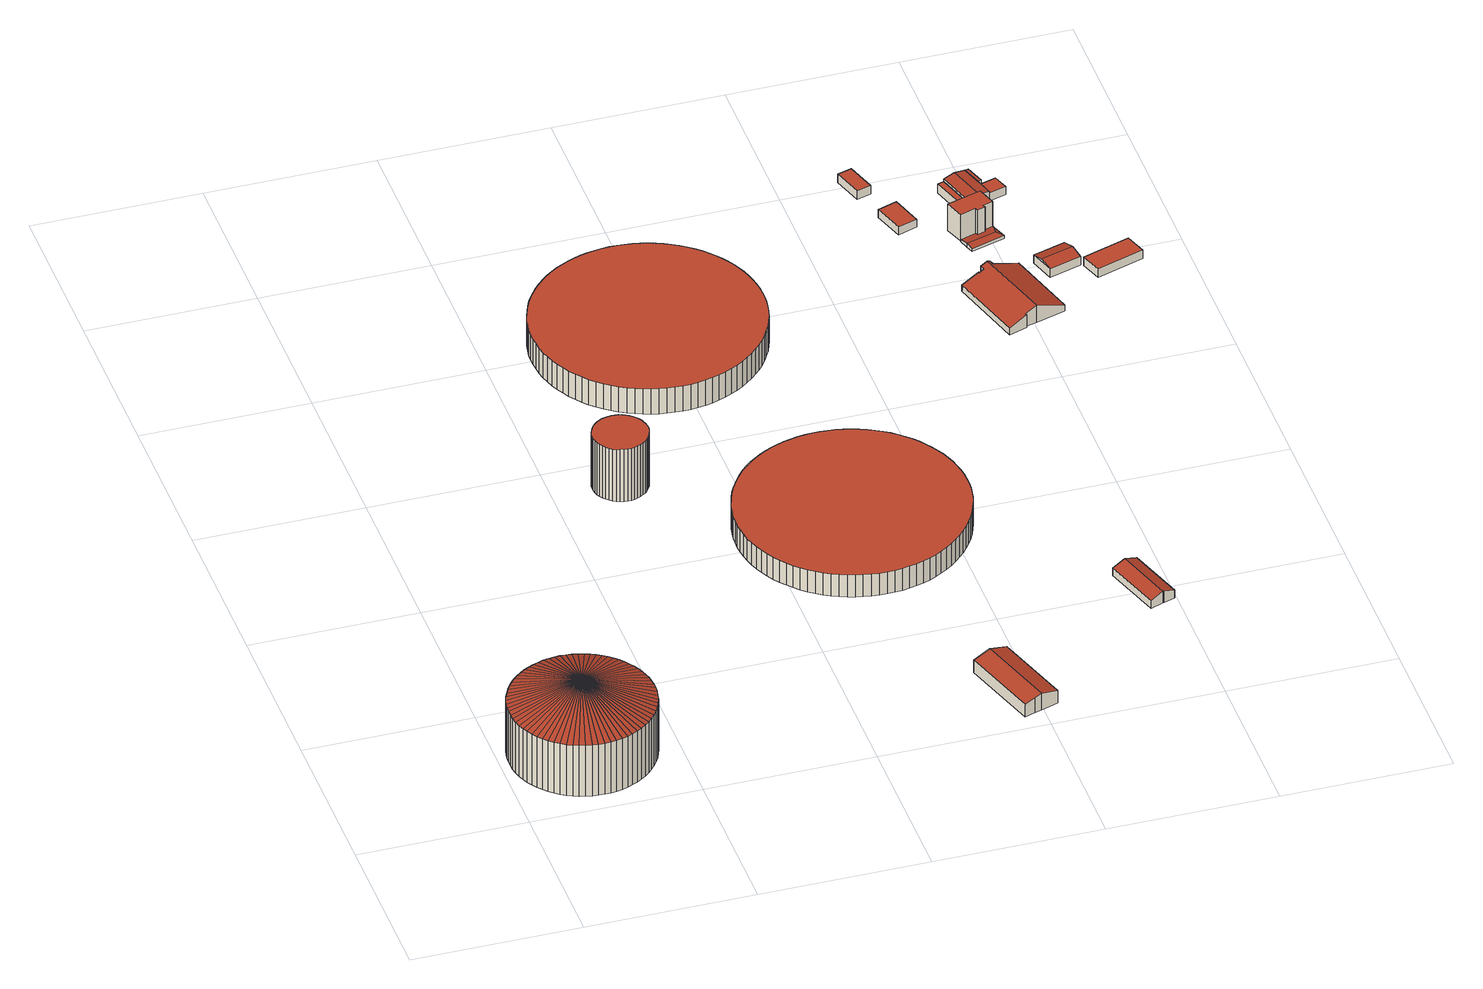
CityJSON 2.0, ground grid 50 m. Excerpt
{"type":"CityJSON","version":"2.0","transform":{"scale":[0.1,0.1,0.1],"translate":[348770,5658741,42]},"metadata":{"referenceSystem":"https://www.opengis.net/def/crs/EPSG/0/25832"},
"CityObjects":{
"building1":{"type":"Building","attributes":{"Geometrietyp2DReferenz":"3000","Gemeindeschluessel":"05315000","function":"31001_2142","roofType":"3500","measuredHeight":24.26},"address":[{"country":"Germany","locality":"Köln","thoroughfareNumber":"5","thoroughfareName":"Hackenbroicher Str."}],"geometry":[{"type":"Solid","lod":"2","boundaries":[[[[0,1,2,3]],[[4,5,1,0]],[[6,7,5,4]],[[8,9,7,6]],[[10,11,9,8]],[[12,13,11,10]],[[14,15,13,12]],[[16,17,15,14]],[[18,19,17,16]],[[20,21,19,18]],[[22,23,21,20]],[[24,25,23,22]],[[26,27,25,24]],[[28,29,27,26]],[[30,31,29,28]],[[32,33,31,30]],[[34,35,33,32]],[[36,37,35,34]],[[38,39,37,36]],[[40,41,39,38]],[[42,43,41,40]],[[44,45,43,42]],[[46,47,45,44]],[[48,49,47,46]],[[50,51,49,48]],[[52,53,51,50]],[[54,55,53,52]],[[56,57,55,54]],[[58,59,57,56]],[[60,61,59,58]],[[62,63,61,60]],[[64,65,63,62]],[[66,67,65,64]],[[68,69,67,66]],[[70,71,69,68]],[[72,73,71,70]],[[74,75,73,72]],[[76,77,75,74]],[[78,79,77,76]],[[80,81,79,78]],[[82,83,81,80]],[[84,85,83,82]],[[86,87,85,84]],[[88,89,87,86]],[[90,91,89,88]],[[92,93,91,90]],[[94,95,93,92]],[[96,97,95,94]],[[98,99,97,96]],[[100,101,99,98]],[[102,103,101,100]],[[104,105,103,102]],[[106,107,105,104]],[[108,109,107,106]],[[110,111,109,108]],[[112,113,111,110]],[[114,115,113,112]],[[116,117,115,114]],[[118,119,117,116]],[[120,121,119,118]],[[122,123,121,120]],[[124,125,123,122]],[[126,127,125,124]],[[128,129,127,126]],[[130,131,129,128]],[[132,133,131,130]],[[134,135,133,132]],[[136,137,135,134]],[[138,139,137,136]],[[140,141,139,138]],[[142,143,141,140]],[[144,145,143,142]],[[146,147,145,144]],[[148,149,147,146]],[[150,151,149,148]],[[3,2,151,150]],[[3,152,0]],[[0,152,4]],[[4,152,6]],[[6,152,8]],[[8,152,10]],[[10,152,12]],[[12,152,14]],[[14,152,16]],[[16,152,18]],[[18,152,20]],[[20,152,22]],[[22,152,24]],[[24,152,26]],[[26,152,28]],[[28,152,30]],[[30,152,32]],[[32,152,34]],[[34,152,36]],[[36,152,38]],[[38,152,40]],[[40,152,42]],[[42,152,44]],[[44,152,46]],[[46,152,48]],[[48,152,50]],[[50,152,52]],[[52,152,54]],[[54,152,56]],[[56,152,58]],[[58,152,60]],[[60,152,62]],[[62,152,64]],[[64,152,66]],[[66,152,68]],[[68,152,70]],[[70,152,72]],[[72,152,74]],[[74,152,76]],[[76,152,78]],[[78,152,80]],[[80,152,82]],[[82,152,84]],[[84,152,86]],[[86,152,88]],[[88,152,90]],[[90,152,92]],[[92,152,94]],[[94,152,96]],[[96,152,98]],[[98,152,100]],[[100,152,102]],[[102,152,104]],[[104,152,106]],[[106,152,108]],[[108,152,110]],[[110,152,112]],[[112,152,114]],[[114,152,116]],[[116,152,118]],[[118,152,120]],[[120,152,122]],[[122,152,124]],[[124,152,126]],[[126,152,128]],[[128,152,130]],[[130,152,132]],[[132,152,134]],[[134,152,136]],[[136,152,138]],[[138,152,140]],[[140,152,142]],[[142,152,144]],[[144,152,146]],[[146,152,148]],[[148,152,150]],[[150,152,3]],[[1,5,7,9,11,13,15,17,19,21,23,25,27,29,31,33,35,37,39,41,43,45,47,49,51,53,55,57,59,61,63,65,67,69,71,73,75,77,79,81,83,85,87,89,91,93,95,97,99,101,103,105,107,109,111,113,115,117,119,121,123,125,127,129,131,133,135,137,139,141,143,145,147,149,151,2]]]],"semantics":{"surfaces":[{"type":"WallSurface"},{"type":"RoofSurface"},{"type":"GroundSurface"}],"values":[[0,0,0,0,0,0,0,0,0,0,0,0,0,0,0,0,0,0,0,0,0,0,0,0,0,0,0,0,0,0,0,0,0,0,0,0,0,0,0,0,0,0,0,0,0,0,0,0,0,0,0,0,0,0,0,0,0,0,0,0,0,0,0,0,0,0,0,0,0,0,0,0,0,0,0,0,1,1,1,1,1,1,1,1,1,1,1,1,1,1,1,1,1,1,1,1,1,1,1,1,1,1,1,1,1,1,1,1,1,1,1,1,1,1,1,1,1,1,1,1,1,1,1,1,1,1,1,1,1,1,1,1,1,1,1,1,1,1,1,1,1,1,1,1,1,1,1,1,1,1,1,1,2]]}}]},
"building2":{"type":"Building","attributes":{"Geometrietyp2DReferenz":"3000","Gemeindeschluessel":"05315000","function":"31001_2142","roofType":"1000","measuredHeight":17.77},"address":[{"country":"Germany","locality":"Köln","thoroughfareNumber":"5","thoroughfareName":"Hackenbroicher Str."}],"geometry":[{"type":"Solid","lod":"2","boundaries":[[[[153,154,155,156]],[[157,158,154,153]],[[159,160,158,157]],[[161,162,160,159]],[[163,164,162,161]],[[165,166,164,163]],[[167,168,166,165]],[[169,170,168,167]],[[171,172,170,169]],[[173,174,172,171]],[[175,176,174,173]],[[177,178,176,175]],[[179,180,178,177]],[[181,182,180,179]],[[183,184,182,181]],[[185,186,184,183]],[[187,188,186,185]],[[189,190,188,187]],[[191,192,190,189]],[[193,194,192,191]],[[195,196,194,193]],[[197,198,196,195]],[[199,200,198,197]],[[201,202,200,199]],[[203,204,202,201]],[[205,206,204,203]],[[207,208,206,205]],[[209,210,208,207]],[[211,212,210,209]],[[213,214,212,211]],[[215,216,214,213]],[[217,218,216,215]],[[219,220,218,217]],[[221,222,220,219]],[[223,224,222,221]],[[225,226,224,223]],[[227,228,226,225]],[[229,230,228,227]],[[231,232,230,229]],[[233,234,232,231]],[[235,236,234,233]],[[237,238,236,235]],[[239,240,238,237]],[[241,242,240,239]],[[243,244,242,241]],[[245,246,244,243]],[[247,248,246,245]],[[249,250,248,247]],[[156,155,250,249]],[[247,245,243,241,239,237,235,233,231,229,227,225,223,221,219,217,215,213,211,209,207,205,203,201,199,197,195,193,191,189,187,185,183,181,179,177,175,173,171,169,167,165,163,161,159,157,153,156,249]],[[154,158,160,162,164,166,168,170,172,174,176,178,180,182,184,186,188,190,192,194,196,198,200,202,204,206,208,210,212,214,216,218,220,222,224,226,228,230,232,234,236,238,240,242,244,246,248,250,155]]]],"semantics":{"surfaces":[{"type":"WallSurface"},{"type":"RoofSurface"},{"type":"GroundSurface"}],"values":[[0,0,0,0,0,0,0,0,0,0,0,0,0,0,0,0,0,0,0,0,0,0,0,0,0,0,0,0,0,0,0,0,0,0,0,0,0,0,0,0,0,0,0,0,0,0,0,0,0,1,2]]}}]},
"building3":{"type":"Building","attributes":{"Geometrietyp2DReferenz":"3000","Gemeindeschluessel":"05315000","function":"31001_2000","roofType":"3100","measuredHeight":5.7,"storeysAboveGround":1},"address":[{"country":"Germany","locality":"Köln","thoroughfareNumber":"5","thoroughfareName":"Hackenbroicher Str."}],"geometry":[{"type":"Solid","lod":"2","boundaries":[[[[251,252,253,254]],[[255,256,252,251]],[[257,258,256,255]],[[259,260,258,257]],[[261,262,260,259]],[[263,264,262,261]],[[254,253,264,263]],[[251,254,263,261,255]],[[259,257,255,261]],[[252,256,258,260,262,264,253]]]],"semantics":{"surfaces":[{"type":"WallSurface"},{"type":"RoofSurface"},{"type":"GroundSurface"}],"values":[[0,0,0,0,0,0,0,1,1,2]]}}]},
"building4":{"type":"Building","attributes":{"Geometrietyp2DReferenz":"3000","Gemeindeschluessel":"05315000","function":"31001_2142","roofType":"1000","measuredHeight":8.6},"address":[{"country":"Germany","locality":"Köln","thoroughfareNumber":"5","thoroughfareName":"Hackenbroicher Str."}],"geometry":[{"type":"Solid","lod":"2","boundaries":[[[[265,266,267,268]],[[269,270,266,265]],[[271,272,270,269]],[[273,274,272,271]],[[275,276,274,273]],[[277,278,276,275]],[[279,280,278,277]],[[281,282,280,279]],[[283,284,282,281]],[[285,286,284,283]],[[287,288,286,285]],[[289,290,288,287]],[[291,292,290,289]],[[293,294,292,291]],[[295,296,294,293]],[[297,298,296,295]],[[299,300,298,297]],[[301,302,300,299]],[[303,304,302,301]],[[305,306,304,303]],[[307,308,306,305]],[[309,310,308,307]],[[311,312,310,309]],[[313,314,312,311]],[[315,316,314,313]],[[317,318,316,315]],[[319,320,318,317]],[[321,322,320,319]],[[323,324,322,321]],[[325,326,324,323]],[[327,328,326,325]],[[329,330,328,327]],[[331,332,330,329]],[[333,334,332,331]],[[335,336,334,333]],[[337,338,336,335]],[[339,340,338,337]],[[341,342,340,339]],[[343,344,342,341]],[[345,346,344,343]],[[347,348,346,345]],[[349,350,348,347]],[[351,352,350,349]],[[353,354,352,351]],[[355,356,354,353]],[[357,358,356,355]],[[359,360,358,357]],[[361,362,360,359]],[[363,364,362,361]],[[365,366,364,363]],[[367,368,366,365]],[[369,370,368,367]],[[371,372,370,369]],[[373,374,372,371]],[[375,376,374,373]],[[377,378,376,375]],[[379,380,378,377]],[[381,382,380,379]],[[383,384,382,381]],[[385,386,384,383]],[[387,388,386,385]],[[389,390,388,387]],[[391,392,390,389]],[[393,394,392,391]],[[395,396,394,393]],[[397,398,396,395]],[[399,400,398,397]],[[401,402,400,399]],[[403,404,402,401]],[[405,406,404,403]],[[407,408,406,405]],[[409,410,408,407]],[[411,412,410,409]],[[413,414,412,411]],[[415,416,414,413]],[[417,418,416,415]],[[419,420,418,417]],[[421,422,420,419]],[[423,424,422,421]],[[425,426,424,423]],[[427,428,426,425]],[[429,430,428,427]],[[431,432,430,429]],[[433,434,432,431]],[[435,436,434,433]],[[437,438,436,435]],[[439,440,438,437]],[[441,442,440,439]],[[443,444,442,441]],[[445,446,444,443]],[[447,448,446,445]],[[449,450,448,447]],[[451,452,450,449]],[[453,454,452,451]],[[268,267,454,453]],[[451,449,447,445,443,441,439,437,435,433,431,429,427,425,423,421,419,417,415,413,411,409,407,405,403,401,399,397,395,393,391,389,387,385,383,381,379,377,375,373,371,369,367,365,363,361,359,357,355,353,351,349,347,345,343,341,339,337,335,333,331,329,327,325,323,321,319,317,315,313,311,309,307,305,303,301,299,297,295,293,291,289,287,285,283,281,279,277,275,273,271,269,265,268,453]],[[266,270,272,274,276,278,280,282,284,286,288,290,292,294,296,298,300,302,304,306,308,310,312,314,316,318,320,322,324,326,328,330,332,334,336,338,340,342,344,346,348,350,352,354,356,358,360,362,364,366,368,370,372,374,376,378,380,382,384,386,388,390,392,394,396,398,400,402,404,406,408,410,412,414,416,418,420,422,424,426,428,430,432,434,436,438,440,442,444,446,448,450,452,454,267]]]],"semantics":{"surfaces":[{"type":"WallSurface"},{"type":"RoofSurface"},{"type":"GroundSurface"}],"values":[[0,0,0,0,0,0,0,0,0,0,0,0,0,0,0,0,0,0,0,0,0,0,0,0,0,0,0,0,0,0,0,0,0,0,0,0,0,0,0,0,0,0,0,0,0,0,0,0,0,0,0,0,0,0,0,0,0,0,0,0,0,0,0,0,0,0,0,0,0,0,0,0,0,0,0,0,0,0,0,0,0,0,0,0,0,0,0,0,0,0,0,0,0,0,0,1,2]]}}]},
"building5":{"type":"Building","attributes":{"Geometrietyp2DReferenz":"3000","Gemeindeschluessel":"05315000","function":"31001_2142","roofType":"1000","measuredHeight":7.49},"address":[{"country":"Germany","locality":"Köln","thoroughfareNumber":"5","thoroughfareName":"Hackenbroicher Str."}],"geometry":[{"type":"Solid","lod":"2","boundaries":[[[[455,456,457,458]],[[459,460,456,455]],[[461,462,460,459]],[[463,464,462,461]],[[465,466,464,463]],[[467,468,466,465]],[[469,470,468,467]],[[471,472,470,469]],[[473,474,472,471]],[[475,476,474,473]],[[477,478,476,475]],[[479,480,478,477]],[[481,482,480,479]],[[483,484,482,481]],[[485,486,484,483]],[[487,488,486,485]],[[489,490,488,487]],[[491,492,490,489]],[[493,494,492,491]],[[495,496,494,493]],[[497,498,496,495]],[[499,500,498,497]],[[501,502,500,499]],[[503,504,502,501]],[[505,506,504,503]],[[507,508,506,505]],[[509,510,508,507]],[[511,512,510,509]],[[513,514,512,511]],[[515,516,514,513]],[[517,518,516,515]],[[519,520,518,517]],[[521,522,520,519]],[[523,524,522,521]],[[525,526,524,523]],[[527,528,526,525]],[[529,530,528,527]],[[531,532,530,529]],[[533,534,532,531]],[[535,536,534,533]],[[537,538,536,535]],[[539,540,538,537]],[[541,542,540,539]],[[543,544,542,541]],[[545,546,544,543]],[[547,548,546,545]],[[549,550,548,547]],[[551,552,550,549]],[[553,554,552,551]],[[555,556,554,553]],[[557,558,556,555]],[[559,560,558,557]],[[561,562,560,559]],[[563,564,562,561]],[[565,566,564,563]],[[567,568,566,565]],[[569,570,568,567]],[[571,572,570,569]],[[573,574,572,571]],[[575,576,574,573]],[[577,578,576,575]],[[579,580,578,577]],[[581,582,580,579]],[[583,584,582,581]],[[585,586,584,583]],[[587,588,586,585]],[[589,590,588,587]],[[591,592,590,589]],[[593,594,592,591]],[[595,596,594,593]],[[597,598,596,595]],[[599,600,598,597]],[[601,602,600,599]],[[603,604,602,601]],[[605,606,604,603]],[[607,608,606,605]],[[609,610,608,607]],[[611,612,610,609]],[[613,614,612,611]],[[615,616,614,613]],[[617,618,616,615]],[[619,620,618,617]],[[621,622,620,619]],[[623,624,622,621]],[[625,626,624,623]],[[627,628,626,625]],[[629,630,628,627]],[[631,632,630,629]],[[633,634,632,631]],[[635,636,634,633]],[[637,638,636,635]],[[639,640,638,637]],[[641,642,640,639]],[[643,644,642,641]],[[458,457,644,643]],[[641,639,637,635,633,631,629,627,625,623,621,619,617,615,613,611,609,607,605,603,601,599,597,595,593,591,589,587,585,583,581,579,577,575,573,571,569,567,565,563,561,559,557,555,553,551,549,547,545,543,541,539,537,535,533,531,529,527,525,523,521,519,517,515,513,511,509,507,505,503,501,499,497,495,493,491,489,487,485,483,481,479,477,475,473,471,469,467,465,463,461,459,455,458,643]],[[456,460,462,464,466,468,470,472,474,476,478,480,482,484,486,488,490,492,494,496,498,500,502,504,506,508,510,512,514,516,518,520,522,524,526,528,530,532,534,536,538,540,542,544,546,548,550,552,554,556,558,560,562,564,566,568,570,572,574,576,578,580,582,584,586,588,590,592,594,596,598,600,602,604,606,608,610,612,614,616,618,620,622,624,626,628,630,632,634,636,638,640,642,644,457]]]],"semantics":{"surfaces":[{"type":"WallSurface"},{"type":"RoofSurface"},{"type":"GroundSurface"}],"values":[[0,0,0,0,0,0,0,0,0,0,0,0,0,0,0,0,0,0,0,0,0,0,0,0,0,0,0,0,0,0,0,0,0,0,0,0,0,0,0,0,0,0,0,0,0,0,0,0,0,0,0,0,0,0,0,0,0,0,0,0,0,0,0,0,0,0,0,0,0,0,0,0,0,0,0,0,0,0,0,0,0,0,0,0,0,0,0,0,0,0,0,0,0,0,0,1,2]]}}]},
"building6":{"type":"Building","attributes":{"Geometrietyp2DReferenz":"3000","Gemeindeschluessel":"05315000","function":"31001_2000","roofType":"3100","measuredHeight":4,"storeysAboveGround":1},"address":[{"country":"Germany","locality":"Köln","thoroughfareNumber":"5","thoroughfareName":"Hackenbroicher Str."}],"geometry":[{"type":"Solid","lod":"2","boundaries":[[[[645,646,647,648]],[[649,650,646,645]],[[651,652,650,649]],[[653,654,652,651]],[[655,656,654,653]],[[657,658,656,655]],[[648,647,658,657]],[[649,645,648,651]],[[657,655,653,651,648]],[[646,650,652,654,656,658,647]]]],"semantics":{"surfaces":[{"type":"WallSurface"},{"type":"RoofSurface"},{"type":"GroundSurface"}],"values":[[0,0,0,0,0,0,0,1,1,2]]}}]},
"building7":{"type":"Building","attributes":{"Geometrietyp2DReferenz":"3000","Gemeindeschluessel":"05315000","function":"31001_2111","roofType":"1000","measuredHeight":2.92},"address":[{"country":"Germany","locality":"Köln","thoroughfareNumber":"1k","thoroughfareName":"Parallelweg"}],"geometry":[{"type":"Solid","lod":"2","boundaries":[[[[659,660,661,662]],[[663,664,660,659]],[[665,666,664,663]],[[662,661,666,665]],[[663,659,662,665]],[[660,664,666,661]]]],"semantics":{"surfaces":[{"type":"WallSurface"},{"type":"RoofSurface"},{"type":"GroundSurface"}],"values":[[0,0,0,0,1,2]]}}]},
"building8":{"type":"Building","attributes":{"Geometrietyp2DReferenz":"3000","Gemeindeschluessel":"05315000","function":"31001_2020","roofType":"1000","measuredHeight":2.7,"storeysAboveGround":1},"geometry":[{"type":"Solid","lod":"2","boundaries":[[[[667,668,669,670]],[[671,672,668,667]],[[673,674,672,671]],[[670,669,674,673]],[[671,667,670,673]],[[668,672,674,669]]]],"semantics":{"surfaces":[{"type":"WallSurface"},{"type":"RoofSurface"},{"type":"GroundSurface"}],"values":[[0,0,0,0,1,2]]}}]},
"building9":{"type":"Building","attributes":{"Geometrietyp2DReferenz":"3000","Gemeindeschluessel":"05315000","function":"31001_2000","roofType":"3100","measuredHeight":5.7},"geometry":[{"type":"Solid","lod":"2","boundaries":[[[[675,676,677,678]],[[679,680,676,675]],[[681,682,680,679]],[[683,684,682,681]],[[685,686,684,683]],[[687,688,686,685]],[[689,690,688,687]],[[691,692,690,689]],[[693,694,692,691]],[[695,696,694,693]],[[697,698,696,695]],[[699,700,698,697]],[[701,702,700,699]],[[678,677,702,701]],[[683,681,679,675,678,701,699,697,695,685]],[[693,691,689,687,685,695]],[[676,680,682,684,686,688,690,692,694,696,698,700,702,677]]]],"semantics":{"surfaces":[{"type":"WallSurface"},{"type":"RoofSurface"},{"type":"GroundSurface"}],"values":[[0,0,0,0,0,0,0,0,0,0,0,0,0,0,1,1,2]]}}]},
"building10":{"type":"Building","attributes":{"Geometrietyp2DReferenz":"3000","Gemeindeschluessel":"05315000","function":"31001_2000","roofType":"9999","measuredHeight":9},"geometry":[{"type":"Solid","lod":"2","boundaries":[[[[703,704,705,706,707,708,709,710]],[[708,711,712,709]],[[707,713,711,708]],[[706,714,713,707]],[[705,715,714,706]],[[704,716,715,705]],[[703,717,716,704]],[[710,718,717,703]],[[709,712,718,710]],[[711,713,714,715,716,717,718,712]]]],"semantics":{"surfaces":[{"type":"RoofSurface"},{"type":"WallSurface"},{"type":"GroundSurface"}],"values":[[0,1,1,1,1,1,1,1,1,2]]}}]},
"building11":{"type":"Building","attributes":{"Geometrietyp2DReferenz":"3000","Gemeindeschluessel":"05315000","function":"31001_2000","roofType":"5000","measuredHeight":1.26},"geometry":[{"type":"Solid","lod":"2","boundaries":[[[[719,720,721,722]],[[723,724,720,719]],[[725,726,724,723]],[[727,728,726,725]],[[729,730,728,727]],[[731,732,730,729]],[[733,734,732,731]],[[735,736,734,733]],[[737,738,736,735]],[[722,721,738,737]],[[725,723,719,739]],[[719,722,739]],[[722,737,735,733,731,729,727,725,739]],[[720,724,726,728,730,732,734,736,738,721]]]],"semantics":{"surfaces":[{"type":"WallSurface"},{"type":"RoofSurface"},{"type":"GroundSurface"}],"values":[[0,0,0,0,0,0,0,0,0,0,1,1,1,2]]}}]},
"building12":{"type":"Building","attributes":{"Geometrietyp2DReferenz":"3000","Gemeindeschluessel":"05315000","function":"51009_1610","roofType":"1000","measuredHeight":3.09},"geometry":[{"type":"Solid","lod":"2","boundaries":[[[[740,741,742,743]],[[744,745,741,740]],[[746,747,745,744]],[[743,742,747,746]],[[744,740,743,746]],[[741,745,747,742]]]],"semantics":{"surfaces":[{"type":"WallSurface"},{"type":"RoofSurface"},{"type":"GroundSurface"}],"values":[[0,0,0,0,1,2]]}}]},
"building13":{"type":"Building","attributes":{"Gemeindeschluessel":"05315000","Geometrietyp2DReferenz":"3000","function":"31001_2111"},"children":["building13-1","building13-2"]},
"building13-1":{"type":"BuildingPart","attributes":{"roofType":"3100","measuredHeight":4.74,"storeysAboveGround":1},"parents":["building13"],"geometry":[{"type":"MultiSurface","lod":"2","boundaries":[[[748,749,750,751]],[[752,753,749,748]],[[754,755,753,752]],[[756,757,755,754]],[[758,759,757,756]],[[760,761,759,758]],[[762,763,761,760]],[[756,754,752,758]],[[748,751,762,760,758,752]],[[750,749,753,755,757,759,761,763]],[[762,751,764,765]],[[750,763,765,764]]],"semantics":{"surfaces":[{"type":"WallSurface"},{"type":"RoofSurface"},{"type":"GroundSurface"},{"type":"ClosureSurface"}],"values":[0,0,0,0,0,0,0,1,1,2,0,3]}}]},
"building13-2":{"type":"BuildingPart","attributes":{"roofType":"1000","measuredHeight":2.74,"storeysAboveGround":1},"parents":["building13"],"geometry":[{"type":"Solid","lod":"2","boundaries":[[[[766,767,763,765]],[[768,769,767,766]],[[770,771,769,768]],[[764,750,771,770]],[[770,768,766,765,764]],[[767,769,771,750,763]],[[764,765,763,750]]]],"semantics":{"surfaces":[{"type":"WallSurface"},{"type":"RoofSurface"},{"type":"GroundSurface"},{"type":"ClosureSurface"}],"values":[[0,0,0,0,1,2,3]]}}]},
"building14":{"type":"Building","attributes":{"Geometrietyp2DReferenz":"3000","Gemeindeschluessel":"05315000","function":"31001_2000","roofType":"3100","measuredHeight":3.97},"geometry":[{"type":"Solid","lod":"2","boundaries":[[[[772,773,774,775]],[[776,777,773,772]],[[778,779,777,776]],[[775,774,779,778]],[[772,780,776]],[[778,781,775]],[[775,781,780,772]],[[776,780,781,778]],[[773,777,779,774]]]],"semantics":{"surfaces":[{"type":"WallSurface"},{"type":"RoofSurface"},{"type":"GroundSurface"}],"values":[[0,0,0,0,0,0,1,1,2]]}}]},
"building15":{"type":"Building","attributes":{"Geometrietyp2DReferenz":"3000","Gemeindeschluessel":"05315000","function":"51009_1610","roofType":"1000","measuredHeight":3.81},"geometry":[{"type":"Solid","lod":"2","boundaries":[[[[782,783,784,785]],[[786,787,783,782]],[[788,789,787,786]],[[785,784,789,788]],[[786,782,785,788]],[[783,787,789,784]]]],"semantics":{"surfaces":[{"type":"WallSurface"},{"type":"RoofSurface"},{"type":"GroundSurface"}],"values":[[0,0,0,0,1,2]]}}]},
"building16":{"type":"Building","attributes":{"Geometrietyp2DReferenz":"3000","Gemeindeschluessel":"05315000","function":"31001_2000","roofType":"1000","measuredHeight":3},"geometry":[{"type":"Solid","lod":"2","boundaries":[[[[790,791,792,793]],[[794,795,791,790]],[[796,797,795,794]],[[793,792,797,796]],[[794,790,793,796]],[[791,795,797,792]]]],"semantics":{"surfaces":[{"type":"WallSurface"},{"type":"RoofSurface"},{"type":"GroundSurface"}],"values":[[0,0,0,0,1,2]]}}]}
},
"vertices":[
[14,257,223],[14,257,49],[11,241,49],[11,241,223],[18,274,223],[18,274,49],[23,290,223],[23,290,49],[30,305,223],[30,305,49],[38,320,223],[38,320,49],[47,335,223],[47,335,49],[57,348,223],[57,348,49],[68,361,223],[68,361,49],[81,373,223],[81,373,49],[94,383,223],[94,383,49],[108,393,223],[108,393,49],[123,401,223],[123,401,49],[138,408,223],[138,408,49],[154,414,223],[154,414,49],[170,419,223],[170,419,49],[187,422,223],[187,422,49],[204,424,223],[204,424,49],[220,425,223],[220,425,49],[237,424,223],[237,424,49],[254,422,223],[254,422,49],[270,418,223],[270,418,49],[286,413,223],[286,413,49],[302,407,223],[302,407,49],[317,400,223],[317,400,49],[332,391,223],[332,391,49],[345,382,223],[345,382,49],[358,371,223],[358,371,49],[370,360,223],[370,360,49],[381,347,223],[381,347,49],[391,333,223],[391,333,49],[400,319,223],[400,319,49],[408,304,223],[408,304,49],[415,289,223],[415,289,49],[420,273,223],[420,273,49],[424,257,223],[424,257,49],[426,240,223],[426,240,49],[428,223,223],[428,223,49],[428,207,223],[428,207,49],[426,189,223],[426,189,49],[423,172,223],[423,172,49],[419,154,223],[419,154,49],[413,138,223],[413,138,49],[406,121,223],[406,121,49],[397,106,223],[397,106,49],[387,91,223],[387,91,49],[376,77,223],[376,77,49],[364,64,223],[364,64,49],[350,53,223],[350,53,49],[336,42,223],[336,42,49],[321,33,223],[321,33,49],[305,25,223],[305,25,49],[289,18,223],[289,18,49],[272,13,223],[272,13,49],[254,9,223],[254,9,49],[237,7,223],[237,7,49],[219,6,223],[219,6,49],[201,7,223],[201,7,49],[184,9,223],[184,9,49],[166,13,223],[166,13,49],[149,18,223],[149,18,49],[133,24,223],[133,24,49],[117,32,223],[117,32,49],[102,42,223],[102,42,49],[88,52,223],[88,52,49],[74,64,223],[74,64,49],[62,77,223],[62,77,49],[51,90,223],[51,90,49],[41,105,223],[41,105,49],[32,121,223],[32,121,49],[25,137,223],[25,137,49],[19,153,223],[19,153,49],[14,171,223],[14,171,49],[11,188,223],[11,188,49],[10,206,223],[10,206,49],[10,224,223],[10,224,49],[219,219,292],
[615,1401,198],[615,1401,20],[613,1391,20],[613,1391,198],[619,1410,198],[619,1410,20],[624,1419,198],[624,1419,20],[629,1428,198],[629,1428,20],[636,1435,198],[636,1435,20],[644,1442,198],[644,1442,20],[652,1447,198],[652,1447,20],[661,1452,198],[661,1452,20],[671,1455,198],[671,1455,20],[681,1457,198],[681,1457,20],[691,1458,198],[691,1458,20],[701,1457,198],[701,1457,20],[710,1456,198],[710,1456,20],[720,1453,198],[720,1453,20],[729,1449,198],[729,1449,20],[738,1443,198],[738,1443,20],[746,1437,198],[746,1437,20],[753,1430,198],[753,1430,20],[759,1422,198],[759,1422,20],[764,1413,198],[764,1413,20],[767,1404,198],[767,1404,20],[770,1395,198],[770,1395,20],[772,1385,198],[772,1385,20],[772,1375,198],[772,1375,20],[771,1364,198],[771,1364,20],[768,1354,198],[768,1354,20],[764,1344,198],[764,1344,20],[759,1335,198],[759,1335,20],[753,1327,198],[753,1327,20],[746,1319,198],[746,1319,20],[738,1313,198],[738,1313,20],[729,1307,198],[729,1307,20],[719,1303,198],[719,1303,20],[709,1300,198],[709,1300,20],[699,1298,198],[699,1298,20],[689,1298,198],[689,1298,20],[678,1299,198],[678,1299,20],[668,1302,198],[668,1302,20],[658,1305,198],[658,1305,20],[649,1310,198],[649,1310,20],[641,1317,198],[641,1317,20],[633,1324,198],[633,1324,20],[627,1332,198],[627,1332,20],[621,1341,198],[621,1341,20],[617,1350,198],[617,1350,20],[614,1360,198],[614,1360,20],[612,1371,198],[612,1371,20],[612,1381,198],[612,1381,20],
[1360,267,65],[1360,267,23],[1434,31,23],[1434,31,65],[1412,284,80],[1412,284,23],[1465,300,65],[1465,300,23],[1539,65,65],[1539,65,23],[1487,48,80],[1487,48,23],[1466,41,74],[1466,41,23],
[628,2015,104],[628,2015,18],[627,1993,18],[627,1993,104],[631,2036,104],[631,2036,18],[636,2058,104],[636,2058,18],[642,2079,104],[642,2079,18],[649,2099,104],[649,2099,18],[657,2119,104],[657,2119,18],[667,2139,104],[667,2139,18],[678,2158,104],[678,2158,18],[691,2176,104],[691,2176,18],[704,2193,104],[704,2193,18],[719,2209,104],[719,2209,18],[734,2224,104],[734,2224,18],[751,2239,104],[751,2239,18],[768,2252,104],[768,2252,18],[786,2264,104],[786,2264,18],[805,2274,104],[805,2274,18],[825,2284,104],[825,2284,18],[845,2292,104],[845,2292,18],[866,2299,104],[866,2299,18],[887,2304,104],[887,2304,18],[909,2308,104],[909,2308,18],[930,2311,104],[930,2311,18],[952,2312,104],[952,2312,18],[974,2312,104],[974,2312,18],[995,2310,104],[995,2310,18],[1017,2307,104],[1017,2307,18],[1038,2302,104],[1038,2302,18],[1059,2297,104],[1059,2297,18],[1079,2289,104],[1079,2289,18],[1099,2281,104],[1099,2281,18],[1119,2271,104],[1119,2271,18],[1137,2260,104],[1137,2260,18],[1155,2248,104],[1155,2248,18],[1172,2234,104],[1172,2234,18],[1189,2220,104],[1189,2220,18],[1204,2204,104],[1204,2204,18],[1218,2188,104],[1218,2188,18],[1231,2171,104],[1231,2171,18],[1243,2152,104],[1243,2152,18],[1254,2134,104],[1254,2134,18],[1263,2114,104],[1263,2114,18],[1271,2094,104],[1271,2094,18],[1278,2073,104],[1278,2073,18],[1283,2052,104],[1283,2052,18],[1287,2031,104],[1287,2031,18],[1290,2009,104],[1290,2009,18],[1291,1988,104],[1291,1988,18],[1291,1966,104],[1291,1966,18],[1289,1944,104],[1289,1944,18],[1286,1922,104],[1286,1922,18],[1282,1900,104],[1282,1900,18],[1276,1879,104],[1276,1879,18],[1268,1858,104],[1268,1858,18],[1260,1837,104],[1260,1837,18],[1249,1818,104],[1249,1818,18],[1238,1799,104],[1238,1799,18],[1225,1780,104],[1225,1780,18],[1211,1763,104],[1211,1763,18],[1196,1747,104],[1196,1747,18],[1180,1731,104],[1180,1731,18],[1163,1717,104],[1163,1717,18],[1145,1704,104],[1145,1704,18],[1126,1692,104],[1126,1692,18],[1107,1682,104],[1107,1682,18],[1087,1672,104],[1087,1672,18],[1066,1665,104],[1066,1665,18],[1045,1658,104],[1045,1658,18],[1023,1653,104],[1023,1653,18],[1001,1650,104],[1001,1650,18],[979,1647,104],[979,1647,18],[957,1647,104],[957,1647,18],[934,1648,104],[934,1648,18],[912,1650,104],[912,1650,18],[890,1654,104],[890,1654,18],[869,1659,104],[869,1659,18],[848,1666,104],[848,1666,18],[827,1674,104],[827,1674,18],[807,1684,104],[807,1684,18],[787,1695,104],[787,1695,18],[769,1707,104],[769,1707,18],[751,1720,104],[751,1720,18],[734,1734,104],[734,1734,18],[718,1750,104],[718,1750,18],[704,1767,104],[704,1767,18],[690,1784,104],[690,1784,18],[677,1803,104],[677,1803,18],[666,1822,104],[666,1822,18],[656,1842,104],[656,1842,18],[648,1862,104],[648,1862,18],[641,1883,104],[641,1883,18],[635,1905,104],[635,1905,18],[631,1927,104],[631,1927,18],[628,1949,104],[628,1949,18],[627,1971,104],[627,1971,18],
[920,1068,81],[920,1068,6],[918,1047,6],[918,1047,81],[923,1090,81],[923,1090,6],[927,1111,81],[927,1111,6],[933,1132,81],[933,1132,6],[940,1152,81],[940,1152,6],[948,1172,81],[948,1172,6],[958,1192,81],[958,1192,6],[969,1210,81],[969,1210,6],[981,1228,81],[981,1228,6],[994,1245,81],[994,1245,6],[1008,1262,81],[1008,1262,6],[1024,1277,81],[1024,1277,6],[1040,1291,81],[1040,1291,6],[1057,1304,81],[1057,1304,6],[1075,1316,81],[1075,1316,6],[1094,1327,81],[1094,1327,6],[1113,1337,81],[1113,1337,6],[1133,1345,81],[1133,1345,6],[1154,1352,81],[1154,1352,6],[1175,1357,81],[1175,1357,6],[1196,1362,81],[1196,1362,6],[1218,1364,81],[1218,1364,6],[1239,1366,81],[1239,1366,6],[1261,1366,81],[1261,1366,6],[1283,1364,81],[1283,1364,6],[1305,1362,81],[1305,1362,6],[1326,1357,81],[1326,1357,6],[1347,1352,81],[1347,1352,6],[1368,1344,81],[1368,1344,6],[1388,1336,81],[1388,1336,6],[1408,1326,81],[1408,1326,6],[1427,1315,81],[1427,1315,6],[1445,1303,81],[1445,1303,6],[1462,1290,81],[1462,1290,6],[1478,1275,81],[1478,1275,6],[1494,1260,81],[1494,1260,6],[1508,1243,81],[1508,1243,6],[1521,1226,81],[1521,1226,6],[1533,1207,81],[1533,1207,6],[1544,1188,81],[1544,1188,6],[1554,1169,81],[1554,1169,6],[1562,1148,81],[1562,1148,6],[1569,1128,81],[1569,1128,6],[1574,1106,81],[1574,1106,6],[1579,1085,81],[1579,1085,6],[1581,1063,81],[1581,1063,6],[1582,1041,81],[1582,1041,6],[1582,1019,81],[1582,1019,6],[1581,997,81],[1581,997,6],[1577,975,81],[1577,975,6],[1573,954,81],[1573,954,6],[1567,932,81],[1567,932,6],[1559,911,81],[1559,911,6],[1551,891,81],[1551,891,6],[1540,871,81],[1540,871,6],[1529,852,81],[1529,852,6],[1516,834,81],[1516,834,6],[1502,816,81],[1502,816,6],[1487,800,81],[1487,800,6],[1471,785,81],[1471,785,6],[1454,771,81],[1454,771,6],[1436,758,81],[1436,758,6],[1417,746,81],[1417,746,6],[1398,735,81],[1398,735,6],[1378,726,81],[1378,726,6],[1357,718,81],[1357,718,6],[1335,712,81],[1335,712,6],[1314,707,81],[1314,707,6],[1292,703,81],[1292,703,6],[1270,701,81],[1270,701,6],[1248,701,81],[1248,701,6],[1225,701,81],[1225,701,6],[1203,704,81],[1203,704,6],[1181,708,81],[1181,708,6],[1160,713,81],[1160,713,6],[1139,720,81],[1139,720,6],[1118,728,81],[1118,728,6],[1098,737,81],[1098,737,6],[1078,748,81],[1078,748,6],[1060,760,81],[1060,760,6],[1042,774,81],[1042,774,6],[1025,788,81],[1025,788,6],[1009,804,81],[1009,804,6],[995,820,81],[995,820,6],[981,838,81],[981,838,6],[968,856,81],[968,856,6],[957,876,81],[957,876,6],[947,896,81],[947,896,6],[939,916,81],[939,916,6],[932,937,81],[932,937,6],[926,959,81],[926,959,6],[922,980,81],[922,980,6],[919,1002,81],[919,1002,6],[918,1025,81],[918,1025,6],
[1909,393,54],[1909,393,28],[1947,406,28],[1947,406,68],[1854,568,54],[1854,568,28],[1892,581,68],[1892,581,28],[1930,593,54],[1930,593,28],[1985,420,54],[1985,420,28],[1951,408,67],[1951,408,28],
[1740,2430,52],[1740,2430,23],[1712,2519,23],[1712,2519,52],[1697,2416,52],[1697,2416,23],[1669,2506,52],[1669,2506,23],
[1814,2244,53],[1814,2244,26],[1785,2337,26],[1785,2337,53],[1757,2225,53],[1757,2225,26],[1727,2318,53],[1727,2318,26],
[1901,1951,63],[1901,1951,21],[1848,1936,21],[1848,1936,42],[1902,1948,63],[1902,1948,21],[1916,1953,69],[1916,1953,21],[1912,1968,69],[1912,1968,21],[1933,1974,78],[1933,1974,21],[1941,1976,75],[1941,1976,21],[1945,1961,75],[1945,1961,21],[2026,1985,42],[2026,1985,21],[2090,1765,42],[2090,1765,21],[2001,1739,78],[2001,1739,21],[1967,1729,64],[1967,1729,21],[1968,1724,64],[1968,1724,21],[1913,1707,42],[1913,1707,21],
[1911,2151,113],[1959,2167,113],[1962,2158,113],[1986,2165,113],[1983,2174,113],[2013,2183,113],[1995,2240,113],[1892,2209,113],[2013,2183,23],[1995,2240,23],[1983,2174,23],[1986,2165,23],[1962,2158,23],[1959,2167,23],[1911,2151,23],[1892,2209,23],
[2030,2129,31],[2030,2129,22],[2015,2174,22],[2015,2174,31],[1928,2097,31],[1928,2097,22],[1920,2120,35],[1920,2120,22],[1911,2151,29],[1911,2151,22],[1959,2167,29],[1959,2167,22],[1962,2158,31],[1962,2158,22],[1986,2165,31],[1986,2165,22],[1983,2174,29],[1983,2174,22],[2013,2183,29],[2013,2183,22],[2011,2148,35],
[1971,2270,55],[1971,2270,24],[1935,2384,24],[1935,2384,55],[1952,2263,55],[1952,2263,24],[1916,2378,55],[1916,2378,24],
[2038,2291,64],[2038,2291,23],[2035,2300,23],[2035,2300,64],[2005,2280,70],[2005,2280,23],[1971,2270,64],[1971,2270,23],[1935,2384,64],[1935,2384,23],[1969,2395,70],[1969,2395,23],[2002,2405,64],[2002,2405,23],[2021,2346,64],[2021,2346,23],[2035,2300,50],[2021,2346,50],
[2033,2350,50],[2033,2350,23],[2078,2364,50],[2078,2364,23],[2093,2318,50],[2093,2318,23],
[2097,1922,50],[2097,1922,22],[2194,1951,22],[2194,1951,50],[2074,1998,50],[2074,1998,22],[2171,2027,50],[2171,2027,22],[2085,1960,61],[2183,1989,61],
[2033,2350,62],[2033,2350,24],[2014,2409,24],[2014,2409,62],[2021,2346,62],[2021,2346,24],[2002,2405,62],[2002,2405,24],
[2365,1929,51],[2365,1929,21],[2344,1993,21],[2344,1993,51],[2223,1883,51],[2223,1883,21],[2202,1947,51],[2202,1947,21]
]}
